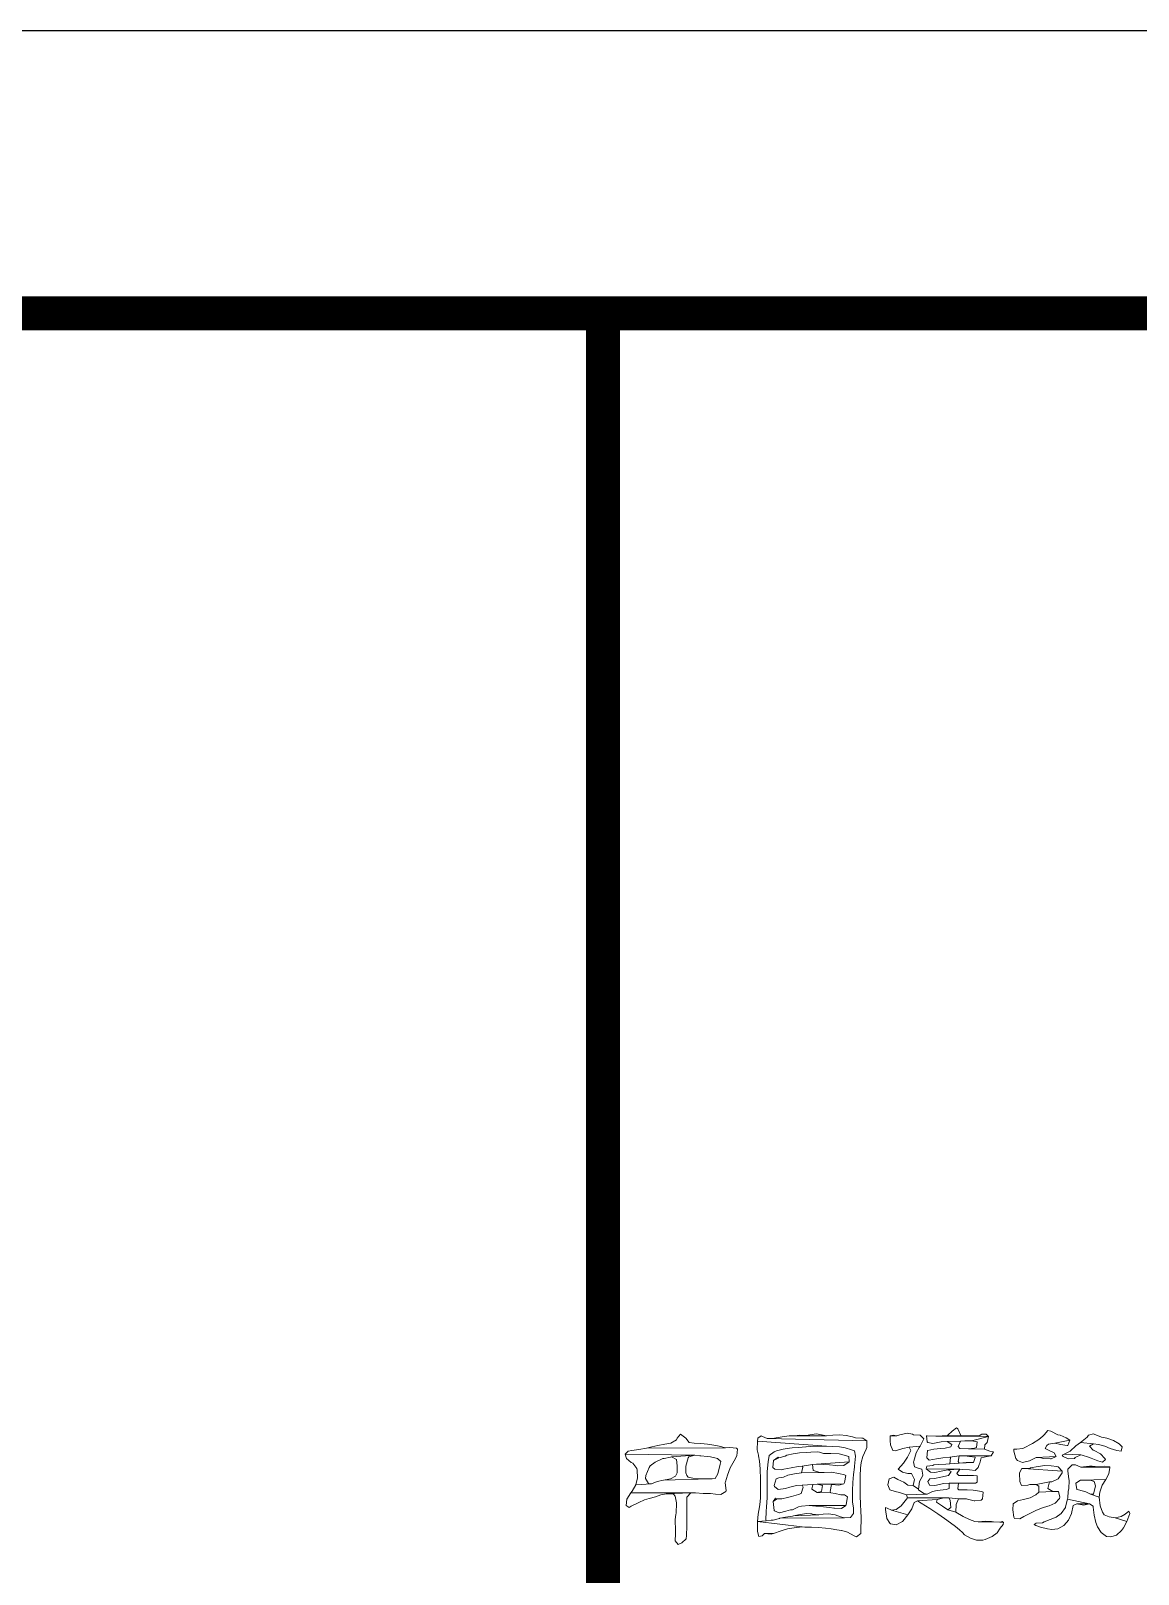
# Model space of a CAD drawing. Extents: x 0 to 1189, y -2 to 420.
# Drawn here: x 1088.7 to 1128, y 365.3 to 420 of the extents above; entities that cross this region are included whole.
import ezdxf

# ---------------------------------------------------------------- set-up
doc = ezdxf.new("R2010")
doc.units = 0
doc.header["$LTSCALE"] = 10
doc.header["$MEASUREMENT"] = 0
doc.layers.add('BTTK', color=7, linetype='Continuous')

# ---------------------------------------------------------------- blocks, each defined once
blk = doc.blocks.new('2017-0911-140129')
at = {"lineweight": 0}
for points in [[(-67.254, 20.306), (-67.379, 20.156), (-67.405, 20.104), (-67.596, 19.983), (-67.809, 19.95), (-68.055, 19.902), (-68.276, 19.858), (-68.463, 19.81), (-65.663, 19.818), (-65.883, 19.876), (-66.071, 19.917), (-66.302, 19.954), (-66.534, 19.976), (-66.769, 19.983), (-66.949, 20.012), (-67.074, 20.156)], [(-64.399, 20.248), (-64.516, 20.156), (-64.531, 20.053), (-62.084, 19.876), (-61.889, 19.865), (-61.628, 19.851), (-61.488, 19.832), (-61.43, 19.814), (-61.198, 19.748), (-61.099, 19.711), (-61.055, 19.52), (-61.092, 19.167), (-61.095, 19.138), (-61.125, 18.87), (-61.147, 18.594), (-61.161, 18.307), (-61.165, 18.208), (-61.161, 17.903), (-61.128, 17.686), (-61.132, 17.488), (-61.235, 17.348), (-61.452, 17.341), (-63.741, 17.322), (-63.748, 17.319), (-63.976, 17.256), (-64.046, 17.256), (-64.226, 17.234), (-64.527, 17.205), (-62.947, 17.021), (-62.848, 17.014), (-62.62, 17.003), (-62.37, 16.999), (-62.12, 16.977), (-61.918, 16.955), (-61.724, 16.918), (-61.558, 16.893), (-61.544, 16.889), (-61.338, 16.83), (-61.11, 16.698), (-61.025, 16.661), (-60.875, 16.786), (-60.864, 16.933), (-60.856, 17.278), (-60.856, 17.363), (-60.871, 17.569), (-60.882, 17.826), (-60.889, 18.12), (-60.893, 18.458), (-60.893, 18.469), (-60.889, 18.825), (-60.878, 19.101), (-60.856, 19.296), (-60.798, 19.509), (-60.676, 19.77), (-60.658, 19.825), (-60.651, 20.064), (-64.182, 20.148), (-64.355, 20.218)], [(-61.617, 20.273), (-61.867, 20.262), (-62.084, 20.24), (-63.407, 20.24), (-63.656, 20.211), (-63.866, 20.178), (-63.932, 20.163), (-64.182, 20.148), (-60.651, 20.064), (-60.801, 20.156), (-60.831, 20.156), (-61.055, 20.178), (-61.165, 20.211), (-61.386, 20.255)], [(-62.436, 20.317), (-62.675, 20.284), (-62.8, 20.251), (-63.381, 20.24), (-63.407, 20.24), (-62.084, 20.24), (-62.264, 20.284)], [(-63.039, 20.262), (-63.12, 20.259), (-63.381, 20.24), (-62.8, 20.251)], [(-59.232, 20.343), (-59.486, 20.284), (-59.592, 20.244), (-59.831, 20.24), (-59.831, 20.134), (-59.831, 20.067), (-59.813, 19.921), (-59.739, 19.726), (-59.636, 19.715), (-59.379, 19.792), (-59.155, 19.84), (-58.765, 19.873), (-58.641, 20.134), (-58.765, 20.262), (-58.769, 20.262), (-59.001, 20.284), (-59.037, 20.306), (-59.041, 20.306)], [(-59.721, 20.262), (-59.831, 20.24), (-59.592, 20.244)], [(-58.541, 20.248), (-58.516, 20.027), (-58.494, 20.005), (-58.321, 19.972), (-58.027, 20.027), (-57.806, 20.042), (-57.343, 20.049), (-57.185, 20.071), (-56.946, 20.071), (-56.351, 20.218), (-58.218, 20.233), (-58.516, 20.24)], [(-56.586, 20.306), (-56.675, 20.24), (-57.288, 20.24), (-57.983, 20.24), (-58.218, 20.233), (-56.351, 20.218), (-56.428, 20.299)], [(-57.483, 20.531), (-57.63, 20.413), (-57.792, 20.262), (-57.806, 20.259), (-57.983, 20.24), (-57.288, 20.24), (-57.329, 20.259), (-57.432, 20.497)], [(-54.249, 20.435), (-54.37, 20.284), (-54.418, 20.226), (-54.565, 20.112), (-54.793, 19.976), (-55.109, 19.81), (-55.139, 19.799), (-55.341, 19.77), (-55.451, 19.77), (-55.451, 19.704), (-55.377, 19.446), (-55.319, 19.373), (-55.139, 19.303), (-54.892, 19.362), (-54.657, 19.48), (-53.955, 19.513), (-54.025, 19.641), (-54.242, 19.748), (-54.334, 19.792), (-54.279, 19.898), (-54.22, 19.943), (-53.992, 19.983), (-53.467, 20.09), (-53.591, 20.167), (-53.812, 20.262), (-53.889, 20.281), (-54.135, 20.413)], [(-52.621, 20.31), (-52.801, 20.262), (-52.849, 20.196), (-53.088, 20.005), (-52.621, 19.961), (-52.452, 19.935), (-52.224, 19.876), (-52.037, 19.799), (-51.795, 19.718), (-51.648, 19.704), (-51.611, 19.854), (-51.721, 19.957), (-51.923, 20.082), (-52.151, 20.156), (-52.158, 20.156), (-52.342, 20.192), (-52.603, 20.306)], [(-65.505, 19.832), (-65.663, 19.818), (-68.463, 19.81), (-68.739, 19.759), (-68.981, 19.718), (-69.11, 19.704), (-69.22, 19.597), (-66.751, 19.553), (-66.571, 19.531), (-66.537, 19.531), (-66.317, 19.513), (-66.196, 19.502), (-65.946, 19.443), (-65.832, 19.34), (-65.85, 19.237), (-65.935, 18.903), (-66.03, 18.73), (-66.137, 18.715), (-66.218, 18.715), (-67.857, 18.678), (-68.085, 18.623), (-68.283, 18.546), (-68.842, 18.513), (-68.966, 18.289), (-69.022, 18.226), (-66.894, 18.223), (-66.721, 18.219), (-66.46, 18.201), (-66.196, 18.197), (-66.012, 18.179), (-65.832, 18.164), (-65.652, 18.267), (-65.641, 18.3), (-65.67, 18.587), (-65.663, 18.616), (-65.597, 18.855), (-65.498, 19.105), (-65.362, 19.362), (-65.262, 19.531), (-65.237, 19.77), (-65.277, 19.81)], [(-64.531, 20.053), (-64.546, 19.744), (-64.498, 19.553), (-64.491, 19.535), (-64.454, 19.351), (-64.432, 19.072), (-64.425, 18.697), (-64.421, 18.351), (-64.428, 18.05), (-64.45, 17.8), (-64.48, 17.602), (-64.502, 17.469), (-64.527, 17.205), (-64.226, 17.234), (-64.237, 17.264), (-64.226, 17.558), (-64.211, 17.727), (-64.189, 18.05), (-64.189, 18.271), (-64.189, 18.546), (-64.189, 18.825), (-64.186, 18.983), (-64.156, 19.318), (-64.12, 19.546), (-63.939, 19.682), (-63.851, 19.715), (-63.623, 19.777), (-63.399, 19.81), (-63.304, 19.814), (-63.08, 19.829), (-62.822, 19.854), (-62.8, 19.858), (-62.646, 19.869), (-62.403, 19.873), (-62.084, 19.876)], [(-58.765, 19.873), (-59.155, 19.84), (-59.093, 19.726), (-59.104, 19.7), (-59.214, 19.483), (-59.361, 19.27), (-59.541, 19.061), (-59.398, 18.954), (-59.199, 18.91), (-59.074, 18.91), (-59.07, 18.91), (-58.964, 18.697), (-59.019, 18.48), (-58.821, 18.355), (-58.791, 18.631), (-58.677, 18.844), (-58.674, 18.847), (-58.714, 19.061), (-58.802, 19.083), (-58.964, 19.145), (-59.001, 19.318), (-58.993, 19.351), (-58.909, 19.641), (-58.802, 19.832)], [(-57.343, 20.049), (-57.806, 20.042), (-57.648, 19.939), (-57.678, 19.858), (-57.884, 19.81), (-58.045, 19.792), (-58.049, 19.792), (-58.28, 19.77), (-58.497, 19.726), (-58.508, 19.718), (-58.53, 19.469), (-58.449, 19.384), (-58.189, 19.424), (-58.185, 19.428), (-57.961, 19.465), (-57.722, 19.491), (-57.38, 19.531), (-56.256, 19.538), (-56.171, 19.682), (-56.296, 19.696), (-56.487, 19.774), (-57.057, 19.788), (-57.362, 19.792), (-57.417, 19.862)], [(-56.351, 20.218), (-56.946, 20.071), (-56.748, 20.027), (-56.766, 19.832), (-56.847, 19.807), (-57.057, 19.788), (-56.487, 19.774), (-56.476, 19.921), (-56.392, 20.009)], [(-53.467, 20.09), (-53.992, 19.983), (-53.794, 19.939), (-53.79, 19.939), (-53.558, 19.898), (-53.536, 19.898)], [(-53.088, 20.005), (-53.25, 19.884), (-53.448, 19.704), (-53.459, 19.696), (-53.665, 19.597), (-53.07, 19.575), (-53.026, 19.553), (-52.801, 19.491), (-52.706, 19.45), (-52.478, 19.362), (-52.309, 19.307), (-52.206, 19.402), (-52.224, 19.435), (-52.375, 19.604), (-52.603, 19.726), (-52.64, 19.74), (-52.765, 19.876), (-52.621, 19.961)], [(-69.22, 19.597), (-69.165, 19.435), (-69.003, 19.296), (-68.944, 19.277), (-68.805, 19.083), (-68.794, 19.028), (-68.786, 18.759), (-68.842, 18.513), (-68.283, 18.546), (-68.39, 18.557), (-68.5, 18.737), (-68.481, 18.844), (-68.371, 19.123), (-68.327, 19.182), (-68.158, 19.311), (-67.886, 19.446), (-67.831, 19.446), (-67.614, 19.491), (-67.574, 19.498), (-66.751, 19.553)], [(-66.751, 19.553), (-67.574, 19.498), (-67.397, 19.402), (-67.379, 19.175), (-67.379, 18.932), (-67.434, 18.818), (-67.614, 18.715), (-67.857, 18.678), (-66.218, 18.715), (-66.571, 18.719), (-66.824, 18.741), (-66.982, 18.785), (-67.037, 18.844), (-67.063, 18.928), (-67.063, 19.171), (-66.986, 19.469), (-66.967, 19.498)], [(-62.418, 19.671), (-62.642, 19.66), (-62.804, 19.656), (-63.039, 19.641), (-63.271, 19.608), (-63.487, 19.553), (-63.55, 19.52), (-63.778, 19.469), (-63.969, 19.366), (-63.991, 19.123), (-63.914, 19.061), (-63.686, 19.039), (-63.598, 19.061), (-63.333, 19.112), (-63.094, 19.152), (-62.947, 19.167), (-62.587, 19.233), (-62.444, 19.237), (-61.286, 19.325), (-61.29, 19.513), (-61.507, 19.575), (-61.635, 19.604), (-61.937, 19.619), (-62.19, 19.619), (-62.334, 19.66)], [(-63.796, 19.491), (-63.969, 19.366), (-63.778, 19.469)], [(-62.587, 19.233), (-62.947, 19.167), (-62.922, 19.13), (-62.966, 18.932), (-62.165, 18.943), (-62.352, 18.954), (-62.55, 19.017), (-62.558, 19.02)], [(-61.286, 19.325), (-62.444, 19.237), (-62.205, 19.233), (-61.977, 19.219), (-61.757, 19.189), (-61.705, 19.175), (-61.47, 19.189)], [(-56.256, 19.538), (-57.38, 19.531), (-57.193, 19.531), (-57.02, 19.513), (-56.822, 19.491), (-56.814, 19.472), (-56.873, 19.296), (-57.38, 19.274), (-57.722, 19.252), (-57.861, 19.244), (-58.13, 19.23), (-58.28, 19.211), (-58.313, 19.197), (-58.53, 19.167), (-58.552, 19.072), (-57.362, 19.061), (-57.266, 19.053), (-57.016, 19.035), (-56.822, 19.017), (-56.711, 19.123), (-56.675, 19.233), (-56.656, 19.274), (-56.605, 19.469), (-56.388, 19.513)], [(-57.38, 19.531), (-57.722, 19.491), (-57.696, 19.476), (-57.722, 19.252), (-57.38, 19.274), (-57.421, 19.336)], [(-57.138, 19.299), (-57.38, 19.274), (-56.873, 19.296), (-56.913, 19.299)], [(-54.345, 19.189), (-54.587, 19.16), (-54.856, 19.105), (-54.874, 19.097), (-55.091, 19.083), (-53.738, 18.991), (-53.882, 19.145), (-53.926, 19.156), (-54.124, 19.186)], [(-53.955, 19.513), (-54.657, 19.48), (-54.495, 19.469), (-54.411, 19.443), (-54.154, 19.424), (-54.124, 19.424)], [(-53.665, 19.597), (-53.738, 19.553), (-53.702, 19.513), (-53.522, 19.424), (-53.305, 19.446), (-53.272, 19.48), (-53.07, 19.575)], [(-53.378, 19.215), (-53.54, 19.061), (-53.54, 18.991), (-53.503, 18.715), (-53.492, 18.66), (-53.503, 18.373), (-53.522, 18.267), (-53.54, 18.05), (-53.547, 18.006), (-52.765, 17.837), (-52.64, 17.749), (-52.636, 17.712), (-52.603, 17.436), (-52.548, 17.172), (-52.489, 17.025), (-52.349, 16.815), (-52.169, 16.676), (-52.015, 16.665), (-51.806, 16.731), (-51.629, 16.893), (-51.563, 16.988), (-51.445, 17.212), (-51.864, 17.341), (-52.07, 17.37), (-52.243, 17.451), (-52.309, 17.536), (-52.393, 17.76), (-52.423, 18.072), (-52.728, 18.179), (-52.904, 18.26), (-53.162, 18.329), (-53.213, 18.348), (-53.253, 18.565), (-53.088, 18.675), (-53.037, 18.675), (-52.188, 18.697), (-52.081, 18.899), (-52.044, 19.123), (-53.07, 19.134), (-53.268, 19.211)], [(-52.243, 19.167), (-52.445, 19.145), (-52.981, 19.145), (-53.07, 19.134), (-52.044, 19.123), (-52.052, 19.149)], [(-52.676, 19.167), (-52.772, 19.167), (-52.981, 19.145), (-52.445, 19.145)], [(-61.918, 18.954), (-62.165, 18.943), (-62.966, 18.932), (-63.223, 18.899), (-63.454, 18.847), (-63.612, 18.781), (-63.778, 18.759), (-63.866, 18.719), (-63.939, 18.48), (-63.932, 18.454), (-63.8, 18.344), (-63.543, 18.373), (-63.381, 18.425), (-63.146, 18.484), (-62.947, 18.502), (-62.569, 18.524), (-62.414, 18.528), (-61.47, 18.546), (-61.444, 18.594), (-61.397, 18.844), (-61.444, 18.862), (-61.65, 18.91)], [(-59.703, 18.781), (-59.864, 18.715), (-59.908, 18.509), (-59.842, 18.333), (-59.651, 18.267), (-59.497, 18.234), (-59.254, 18.157), (-58.516, 18.179), (-58.641, 18.197), (-58.821, 18.329), (-58.821, 18.355), (-59.019, 18.48), (-59.199, 18.502), (-59.35, 18.598), (-59.559, 18.697)], [(-58.552, 19.072), (-58.405, 18.954), (-58.247, 18.939), (-58.027, 18.994), (-57.788, 19.035), (-57.362, 19.061)], [(-57.362, 19.061), (-57.788, 19.035), (-57.667, 18.976), (-57.759, 18.844), (-58.031, 18.778), (-58.262, 18.734), (-58.424, 18.715), (-58.497, 18.631), (-58.435, 18.498), (-58.244, 18.48), (-58.189, 18.495), (-57.942, 18.55), (-57.74, 18.565), (-57.413, 18.565), (-56.803, 18.565), (-56.744, 18.598), (-56.748, 18.825), (-56.873, 18.844), (-57.395, 18.844), (-57.468, 18.91)], [(-57.097, 18.851), (-57.395, 18.844), (-56.873, 18.844)], [(-55.161, 19.09), (-55.252, 18.932), (-55.249, 18.91), (-55.234, 18.631), (-55.183, 18.48), (-54.947, 18.502), (-54.881, 18.517), (-54.657, 18.524), (-54.19, 18.609), (-54.106, 18.62), (-53.882, 18.715), (-53.738, 18.932), (-53.738, 18.991), (-55.091, 19.083)], [(-54.19, 18.609), (-54.657, 18.524), (-54.569, 18.465), (-54.569, 18.245), (-54.062, 18.267), (-54.242, 18.373)], [(-52.188, 18.697), (-53.037, 18.675), (-52.746, 18.671), (-52.603, 18.631), (-52.552, 18.473), (-52.621, 18.179), (-52.728, 18.179), (-52.423, 18.072), (-52.405, 18.252), (-52.324, 18.502)], [(-69.022, 18.226), (-69.158, 17.999), (-69.183, 17.771), (-69.073, 17.708), (-69, 17.749), (-68.739, 17.888), (-68.529, 17.98), (-68.371, 18.028), (-68.14, 18.079), (-67.956, 18.157), (-67.761, 18.186), (-66.894, 18.223)], [(-66.894, 18.223), (-67.761, 18.186), (-67.508, 18.179), (-67.441, 18.105), (-67.405, 17.874), (-67.416, 17.492), (-67.423, 17.473), (-67.441, 17.264), (-67.434, 16.893), (-67.434, 16.768), (-67.452, 16.525), (-67.346, 16.396), (-67.214, 16.455), (-67.056, 16.591), (-67.045, 16.709), (-67.037, 17.043), (-67.037, 17.117), (-67.037, 17.363), (-67.037, 17.646), (-67.037, 17.966), (-67.03, 18.076)], [(-62.569, 18.524), (-62.947, 18.502), (-62.918, 18.421), (-62.984, 18.201), (-63.08, 18.168), (-63.326, 18.094), (-63.469, 18.057), (-63.668, 18.01), (-63.829, 18.01), (-63.973, 17.914), (-63.939, 17.602), (-63.932, 17.583), (-63.759, 17.514), (-63.748, 17.517), (-63.524, 17.58), (-63.363, 17.62), (-63.293, 17.627), (-63.072, 17.73), (-62.966, 17.756), (-62.694, 17.771), (-61.397, 17.771), (-61.386, 17.811), (-61.341, 18.083), (-61.452, 18.157), (-61.577, 18.157), (-61.775, 18.201), (-61.937, 18.223), (-62.414, 18.237), (-62.606, 18.351)], [(-61.47, 18.546), (-62.414, 18.528), (-61.904, 18.524), (-61.893, 18.52), (-61.65, 18.502)], [(-62.414, 18.528), (-62.227, 18.48), (-62.264, 18.267), (-62.414, 18.237), (-61.937, 18.223), (-61.951, 18.274), (-61.904, 18.524)], [(-59.217, 18.05), (-59.251, 17.999), (-59.442, 17.76), (-59.618, 17.631), (-59.783, 17.605), (-59.199, 17.44), (-59.067, 17.657), (-58.982, 17.881), (-58.857, 17.944), (-58.17, 17.988), (-57.972, 18.039), (-57.755, 18.05)], [(-57.413, 18.565), (-57.74, 18.565), (-57.737, 18.565), (-57.74, 18.373), (-57.85, 18.348), (-58.17, 18.307), (-58.336, 18.271), (-58.516, 18.179), (-59.254, 18.157), (-59.217, 18.05), (-57.755, 18.05), (-57.391, 18.013), (-57.127, 18.01), (-57.09, 17.995), (-56.855, 17.944), (-56.829, 17.944), (-56.605, 17.966), (-56.564, 18.013), (-56.531, 18.245), (-56.583, 18.271), (-56.822, 18.307), (-56.891, 18.315), (-57.104, 18.326), (-57.395, 18.329), (-57.428, 18.362)], [(-57.755, 18.05), (-57.703, 17.966), (-57.685, 17.708), (-57.792, 17.62), (-57.505, 17.536), (-57.487, 17.811), (-57.413, 18.01), (-57.391, 18.013)], [(-53.863, 18.267), (-54.062, 18.267), (-54.569, 18.245), (-54.668, 18.157), (-54.87, 18.046), (-55.109, 17.988), (-55.322, 17.94), (-55.469, 17.837), (-55.484, 17.627), (-55.451, 17.363), (-55.429, 17.311), (-55.234, 17.3), (-55.094, 17.385), (-54.863, 17.51), (-54.646, 17.613), (-54.437, 17.694), (-54.242, 17.749), (-54.201, 17.76), (-53.981, 17.863), (-53.827, 18.028), (-53.816, 18.068)], [(-63.895, 18.035), (-63.973, 17.914), (-63.829, 18.01)], [(-61.397, 17.771), (-62.694, 17.771), (-62.459, 17.756), (-62.187, 17.73), (-61.977, 17.708), (-61.83, 17.686), (-61.801, 17.679), (-61.551, 17.668)], [(-59.993, 17.708), (-59.993, 17.631), (-59.945, 17.311), (-59.846, 17.15), (-59.813, 17.124), (-59.622, 17.095), (-59.398, 17.212), (-59.383, 17.227), (-59.199, 17.44), (-59.783, 17.605), (-59.938, 17.686)], [(-58.17, 17.988), (-58.857, 17.944), (-58.729, 17.863), (-58.42, 17.664), (-58.144, 17.48), (-57.902, 17.315), (-57.692, 17.164), (-57.52, 17.032), (-57.376, 16.918), (-57.27, 16.823), (-57.2, 16.742), (-56.983, 16.617), (-56.766, 16.551), (-56.55, 16.547), (-56.465, 16.573), (-56.215, 16.676), (-56.039, 16.812), (-55.936, 16.977), (-55.829, 17.106), (-55.811, 17.172), (-55.947, 17.187), (-56.711, 17.194), (-56.825, 17.209), (-57.02, 17.275), (-57.248, 17.381), (-57.505, 17.536), (-57.792, 17.62), (-57.972, 17.756), (-58.189, 17.899)], [(-53.547, 18.006), (-53.614, 17.73), (-53.621, 17.708), (-53.768, 17.492), (-53.955, 17.363), (-54.161, 17.282), (-54.37, 17.194), (-54.437, 17.161), (-54.657, 17.15), (-54.731, 17.106), (-54.675, 17.062), (-54.51, 17.01), (-54.26, 16.955), (-54.106, 16.922), (-53.889, 16.948), (-53.683, 17.062), (-53.669, 17.08), (-53.518, 17.26), (-53.408, 17.492), (-53.342, 17.771), (-53.217, 17.837), (-52.765, 17.837)], [(-52.765, 17.837), (-53.217, 17.837), (-53.217, 17.837), (-52.967, 17.793)], [(-51.376, 17.58), (-51.504, 17.473), (-51.648, 17.385), (-51.864, 17.341), (-51.445, 17.212), (-51.343, 17.492)], [(-64.527, 17.205), (-64.535, 16.87), (-64.516, 16.804), (-64.48, 16.676), (-64.369, 16.698), (-64.281, 16.786), (-63.932, 16.793), (-63.723, 16.87), (-63.656, 16.893), (-63.462, 16.948), (-63.227, 16.988), (-62.947, 17.021)], [(-62.014, 17.477), (-62.209, 17.473), (-62.352, 17.451), (-63.252, 17.407), (-63.285, 17.403), (-63.543, 17.363), (-63.741, 17.322), (-61.452, 17.341), (-61.595, 17.374), (-61.775, 17.451)], [(-62.793, 17.488), (-63.072, 17.451), (-63.252, 17.407), (-62.352, 17.451), (-62.359, 17.451), (-62.587, 17.473), (-62.602, 17.477)], [(-56.465, 17.223), (-56.711, 17.194), (-55.947, 17.187), (-56.171, 17.194), (-56.245, 17.209)], [(-55.866, 17.212), (-55.947, 17.187), (-55.811, 17.172)], [(-63.932, 16.793), (-64.281, 16.786), (-64.278, 16.782), (-64.046, 16.764)]]:
    blk.add_lwpolyline(points, close=True, dxfattribs=at)

msp = doc.modelspace()

# ---------------------------------------------------------------- linework, layer by layer
at = {"layer": 'BTTK'}
msp.add_lwpolyline([(0, 0), (1189, 0), (1189, 420), (0, 420)], close=True, dxfattribs=at)
at = {"layer": 'BTTK', "const_width": 1.2}
msp.add_lwpolyline([(25, 10), (1179, 10), (1179, 410), (25, 410)], close=True, dxfattribs=at)
msp.add_lwpolyline([(1109, 410), (1109, 10)], dxfattribs=at)
at = {"layer": 'BTTK'}
msp.add_lwpolyline([(1109, 10), (1179, 10), (1179, 410), (1109, 410)], dxfattribs=at)

# ---------------------------------------------------------------- block references
msp.add_blockref('2017-0911-140129', (1179, 350))

doc.saveas('drawing.dxf')
